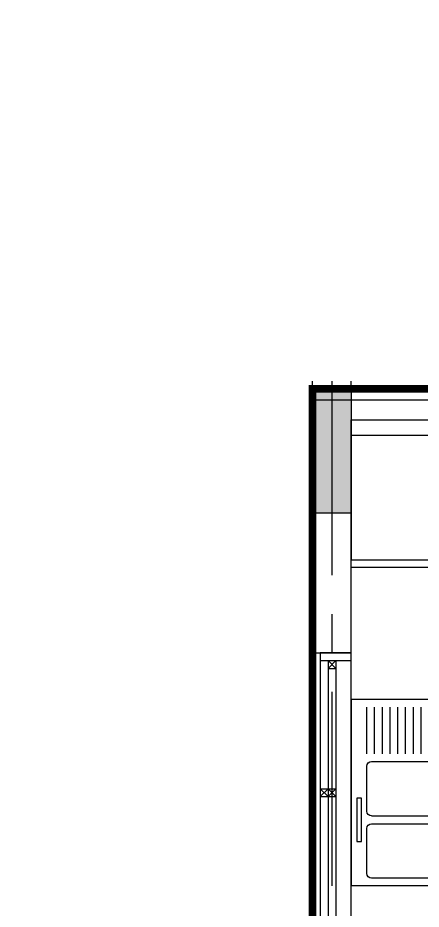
# Model space of a CAD drawing. Header units: centimetres. Extents: x -2623 to 107, y 3 to 2982.
# Drawn here: x -1970 to -1710, y 1813 to 2387 of the extents above; entities that cross this region are included whole.
import ezdxf
from ezdxf.xclip import XClip

# ---------------------------------------------------------------- set-up
doc = ezdxf.new("R2010")
doc.units = ezdxf.units.CM
doc.header["$LTSCALE"] = 100
doc.header["$MEASUREMENT"] = 0
doc.header["$XCLIPFRAME"] = 0
for name, pattern in [('A0-01 FLOOR PLANS$0$HIDDEN', [0.375, 0.25, -0.125]), ('GRID$0$GRID$0$XREF GRID$0$GRIDS$0$CENTER', [2, 1.25, -0.25, 0.25, -0.25]), ('HIDDEN', [0.375, 0.25, -0.125])]:
    doc.linetypes.add(name, pattern=pattern)
for name, color, linetype in [('A0-01 FLOOR PLANS$0$COUNTERS', 85, 'Continuous'), ('A0-01 FLOOR PLANS$0$KITCHEN', 11, 'Continuous'), ('A0-01 FLOOR PLANS$0$STAIRS', 4, 'Continuous'), ('A0-01 FLOOR PLANS$0$WALL-01', 7, 'Continuous'), ('A0-01 FLOOR PLANS$0$WALL-03', 2, 'Continuous'), ('A0-01 FLOOR PLANS$0$WINDOW', 1, 'Continuous'), ('COUNTERS', 85, 'Continuous'), ('DIM', 1, 'Continuous'), ('GRID$0$XREF GRID', 11, 'GRID$0$GRID$0$XREF GRID$0$GRIDS$0$CENTER'), ('HIDDEN -03', 8, 'HIDDEN'), ('XREF GF COL$0$COLUMN', 6, 'Continuous'), ('XREF GF COL$0$COLUMN HATCH', 201, 'Continuous')]:
    doc.layers.add(name, color=color, linetype=linetype)

# ---------------------------------------------------------------- blocks, each defined once
blk = doc.blocks.new('A0-01 FLOOR PLANS$0$W05')
at = {"layer": 'A0-01 FLOOR PLANS$0$WINDOW'}
for p, q in [((-650.0000000000214, 1615.000000000006), (-650.0000000000223, 1445.000000000006)), ((-645.0000000000214, 1615.000000000006), (-645.0000000000223, 1445.000000000006)), ((-645.0000000000214, 1615.000000000006), (-640.0000000000214, 1615.000000000006)), ((-640.0000000000214, 1615.000000000006), (-645.0000000000214, 1610.000000000006)), ((-645.0000000000214, 1615.000000000006), (-640.0000000000214, 1610.000000000006)), ((-640.0000000000214, 1615.000000000006), (-640.0000000000223, 1445.000000000006)), ((-630.0000000000218, 1445.000000000006), (-630.0000000000214, 1615.000000000006)), ((-645.0000000000214, 1610.000000000006), (-640.0000000000214, 1610.000000000006)), ((-650.0000000000218, 1532.500000000006), (-645.0000000000218, 1532.500000000006)), ((-645.0000000000218, 1527.500000000006), (-650.0000000000218, 1532.500000000006)), ((-650.0000000000218, 1527.500000000006), (-645.0000000000218, 1532.500000000006)), ((-645.0000000000218, 1532.500000000006), (-640.0000000000218, 1532.500000000006)), ((-640.0000000000218, 1532.500000000006), (-645.0000000000218, 1527.500000000006)), ((-645.0000000000218, 1532.500000000006), (-640.0000000000218, 1527.500000000006)), ((-650.0000000000218, 1527.500000000006), (-645.0000000000218, 1527.500000000006)), ((-645.0000000000218, 1527.500000000006), (-640.0000000000218, 1527.500000000006)), ((-650.0000000000214, 1450.000000000006), (-645.0000000000214, 1450.000000000006)), ((-645.0000000000214, 1450.000000000006), (-650.0000000000214, 1445.000000000006)), ((-650.0000000000214, 1450.000000000006), (-645.0000000000214, 1445.000000000006)), ((-650.0000000000214, 1445.000000000006), (-645.0000000000214, 1445.000000000006))]:
    blk.add_line(p, q, dxfattribs=at)
for points in [[(-650.0000000000214, 1615.000000000006), (-630.0000000000214, 1615.000000000006), (-630.0000000000214, 1620.000000000006), (-650.0000000000214, 1620.000000000006)], [(-650.0000000000218, 1440.000000000006), (-630.0000000000218, 1440.000000000006), (-630.0000000000218, 1445.000000000006), (-650.0000000000218, 1445.000000000006)]]:
    blk.add_lwpolyline(points, close=True, dxfattribs=at)
blk = doc.blocks.new('XREF GF COL')
at = {"layer": 'XREF GF COL$0$COLUMN HATCH'}
blk.add_hatch(color=256, dxfattribs=at).paths.add_polyline_path([(-12064.69592813422, 2148.000000000005), (-12089.69592813422, 2148.000000000005), (-12089.69592813422, 2068.000000000005), (-12064.69592813422, 2068.000000000005)])
at = {"layer": 'XREF GF COL$0$COLUMN'}
blk.add_lwpolyline([(-12089.69592813422, 2148.000000000005), (-12064.69592813422, 2148.000000000005), (-12064.69592813422, 2068.000000000005), (-12089.69592813422, 2068.000000000005)], close=True, dxfattribs=at)
blk = doc.blocks.new('GRID')
at = {"layer": 'GRID$0$XREF GRID'}
for p, q in [((-1767.500000000025, 2960.330839349382, 0.00416170728823173), (-1767.500000000025, 522.762848804533)), ((-1969.804241438603, 2140.976995210325), (-230.2361929991464, 2140.976995210324))]:
    blk.add_line(p, q, dxfattribs=at)
blk = doc.blocks.new('A0-01 FLOOR PLANS$0$KITCHEN_SINK-04')
at = {"layer": 'A0-01 FLOOR PLANS$0$KITCHEN'}
for p, q in [((-60, -60), (-60, 0)), ((-60, 0), (60, 0)), ((60, -60), (60, 0)), ((-25, -10), (-55, -10)), ((12, -10), (-17, -10)), ((52, -10), (23, -10)), ((-25, -15), (-55, -15)), ((-20, -13), (-20, -52)), ((15, -13), (15, -52)), ((20, -13), (20, -52)), ((55, -52), (55, -13)), ((-25, -20), (-55, -20)), ((-25, -25), (-55, -25)), ((-25, -30), (-55, -30)), ((-25, -35), (-55, -35)), ((-25, -40), (-55, -40)), ((-25, -45), (-55, -45)), ((-25, -50), (-55, -50)), ((-25, -55), (-55, -55)), ((12, -55), (-17, -55)), ((52, -55), (23, -55)), ((60, -60), (-60.00002028171593, -60))]:
    blk.add_line(p, q, dxfattribs=at)
blk.add_lwpolyline([(31.5, -3.5), (31.5, -6.5), (3.5, -6.5), (3.5, -3.5)], close=True, dxfattribs=at)
for centre, start, end in [((-17, -13), 90, 180), ((12, -13), 0, 90), ((23, -13), 90, 180), ((52, -13), 0, 90), ((-17, -52), 180, 270), ((12, -52), 270, 0), ((23, -52), 180, 270), ((52, -52), 270, 0)]:
    blk.add_arc(centre, 3, start, end, dxfattribs=at)
blk = doc.blocks.new('A0-01 FLOOR PLANS$0$A$C6A555936')
at = {"layer": 'A0-01 FLOOR PLANS$0$KITCHEN', "extrusion": (0, 0, -1)}
for p, q in [((-71.25000000023192, 61.25000000039745), (-71.25000000023192, 60.00000000068667)), ((-68.75000000008185, 61.25000000039745), (-68.75000000008185, 60.00000000068667)), ((-75.00000000009186, 55.00000000038744), (-75.00000000009186, 52.49999999950978)), ((-70.00000000015643, 55.00000000038744), (-70.00000000015643, 52.49999999950978)), ((-10.00000000023465, 55.00000000038744), (-10.00000000023465, 52.49999999950978)), ((-4.999999999935426, 55.00000000038744), (-4.999999999935426, 52.49999999950978))]:
    blk.add_line(p, q, dxfattribs=at)
at = {"layer": 'A0-01 FLOOR PLANS$0$KITCHEN', "flags": 128}
for points in [[(-60.00000000028558, 62.50000000010823), (-79.0000000000282, 62.50000000010823), (-79.0000000000282, 61.25000000039745), (-60.00000000028558, 61.25000000039745)], [(0, 60.00000000068667), (-79.0000000000282, 60.00000000068667), (-79.0000000000282, 55.00000000038744), (0, 55.00000000038744)], [(0, 52.49999999950978), (-80.0000000000282, 52.49999999950978), (-80.0000000000282, 0), (0, 0)]]:
    blk.add_lwpolyline(points, close=True, dxfattribs=at)
blk = doc.blocks.new('A0-01 FLOOR PLANS$0$OUTDOOR')
at = {"layer": 'A0-01 FLOOR PLANS$0$STAIRS'}
for p, q in [((-1839.999999999983, 2124.719852353604), (-1779.999999999996, 2124.719852353604)), ((-1779.999999999998, 2094.719852353604), (-1869.999999999983, 2094.719852353604))]:
    blk.add_line(p, q, dxfattribs=at)
at = {"layer": 'A0-01 FLOOR PLANS$0$STAIRS', "color": 8, "linetype": 'A0-01 FLOOR PLANS$0$HIDDEN'}
for p, q in [((-1836.999999999971, 2127.719852353604), (-1779.999999999996, 2127.719852353604)), ((-1779.999999999998, 2097.719852353604), (-1866.999999999983, 2097.719852353604))]:
    blk.add_line(p, q, dxfattribs=at)
blk = doc.blocks.new('A0-01 FLOOR PLANS')
at = {"layer": 'A0-01 FLOOR PLANS$0$COUNTERS'}
blk.add_line((-1695, 2032.999999999978), (-1755, 2032.999999999978), dxfattribs=at)
at = {"layer": 'A0-01 FLOOR PLANS$0$WALL-01'}
for p, q in [((-1780, 1978.000000000005), (-1780, 2158.000000000005)), ((-1755, 2148.000000000005), (-1755, 2158.000000000005)), ((-1755, 2148.000000000005), (-1629.978052089034, 2148.000000000369)), ((-1755, 2128.000000000005), (-1629.978052089034, 2128.000000000369)), ((-1755, 1978.000000000005), (-1755, 2128.000000000005)), ((-1780, 1978.000000000006), (-1755, 1978.000000000005))]:
    blk.add_line(p, q, dxfattribs=at)
at = {"layer": 'A0-01 FLOOR PLANS$0$WALL-03'}
blk.add_line((-1780, 1978.000000000006), (-1780, 1798.000000000005), dxfattribs=at)
at = {"layer": 'A0-01 FLOOR PLANS$0$KITCHEN', "rotation": 270}
blk.add_blockref('A0-01 FLOOR PLANS$0$A$C6A555936', (-1755.000000000342, 2037.999999999978), dxfattribs=at)
at = {"layer": 'A0-01 FLOOR PLANS$0$KITCHEN', "xscale": -1.000000000000005, "rotation": 90}
blk.add_blockref('A0-01 FLOOR PLANS$0$KITCHEN_SINK-04', (-1754.999999999999, 1888.000000000005), dxfattribs=at)
at = {"layer": 'A0-01 FLOOR PLANS$0$STAIRS'}
blk.add_blockref('A0-01 FLOOR PLANS$0$OUTDOOR', (0, 0), dxfattribs=at)
at = {"layer": 'A0-01 FLOOR PLANS$0$WALL-01'}
blk.add_blockref('GRID', (0, 0), dxfattribs=at)
at = {"layer": 'A0-01 FLOOR PLANS$0$WINDOW'}
for name, p in [('XREF GF COL', (10309.69592813422, 0)), ('A0-01 FLOOR PLANS$0$W05', (-1124.999999999978, 358))]:
    blk.add_blockref(name, p, dxfattribs=at)

msp = doc.modelspace()

# ---------------------------------------------------------------- linework, layer by layer
at = {"layer": 'COUNTERS'}
msp.add_lwpolyline([(-1519.978052088769, 1648.000000000005), (-1519.978052088769, 1708.000000000006), (-1695, 1708.000000000006), (-1695, 2032.999999999978), (-1755, 2032.999999999978)], dxfattribs=at)
at = {"layer": 'HIDDEN -03', "color": 6, "linetype": 'HIDDEN', "const_width": 5}
msp.add_lwpolyline([(-1780, 2148.000000000005), (-1385, 2148.000000000005), (-1385, 1638.000000000006), (-1780, 1638.000000000006)], close=True, dxfattribs=at)

# ---------------------------------------------------------------- block references
at = {"layer": 'DIM'}
ref = msp.add_blockref('A0-01 FLOOR PLANS', (0, 0), dxfattribs=at)
XClip(ref).set_block_clipping_path([(-1780, 1638.000000000006), (-1385, 2153.000000000006)])

doc.saveas('drawing.dxf')
